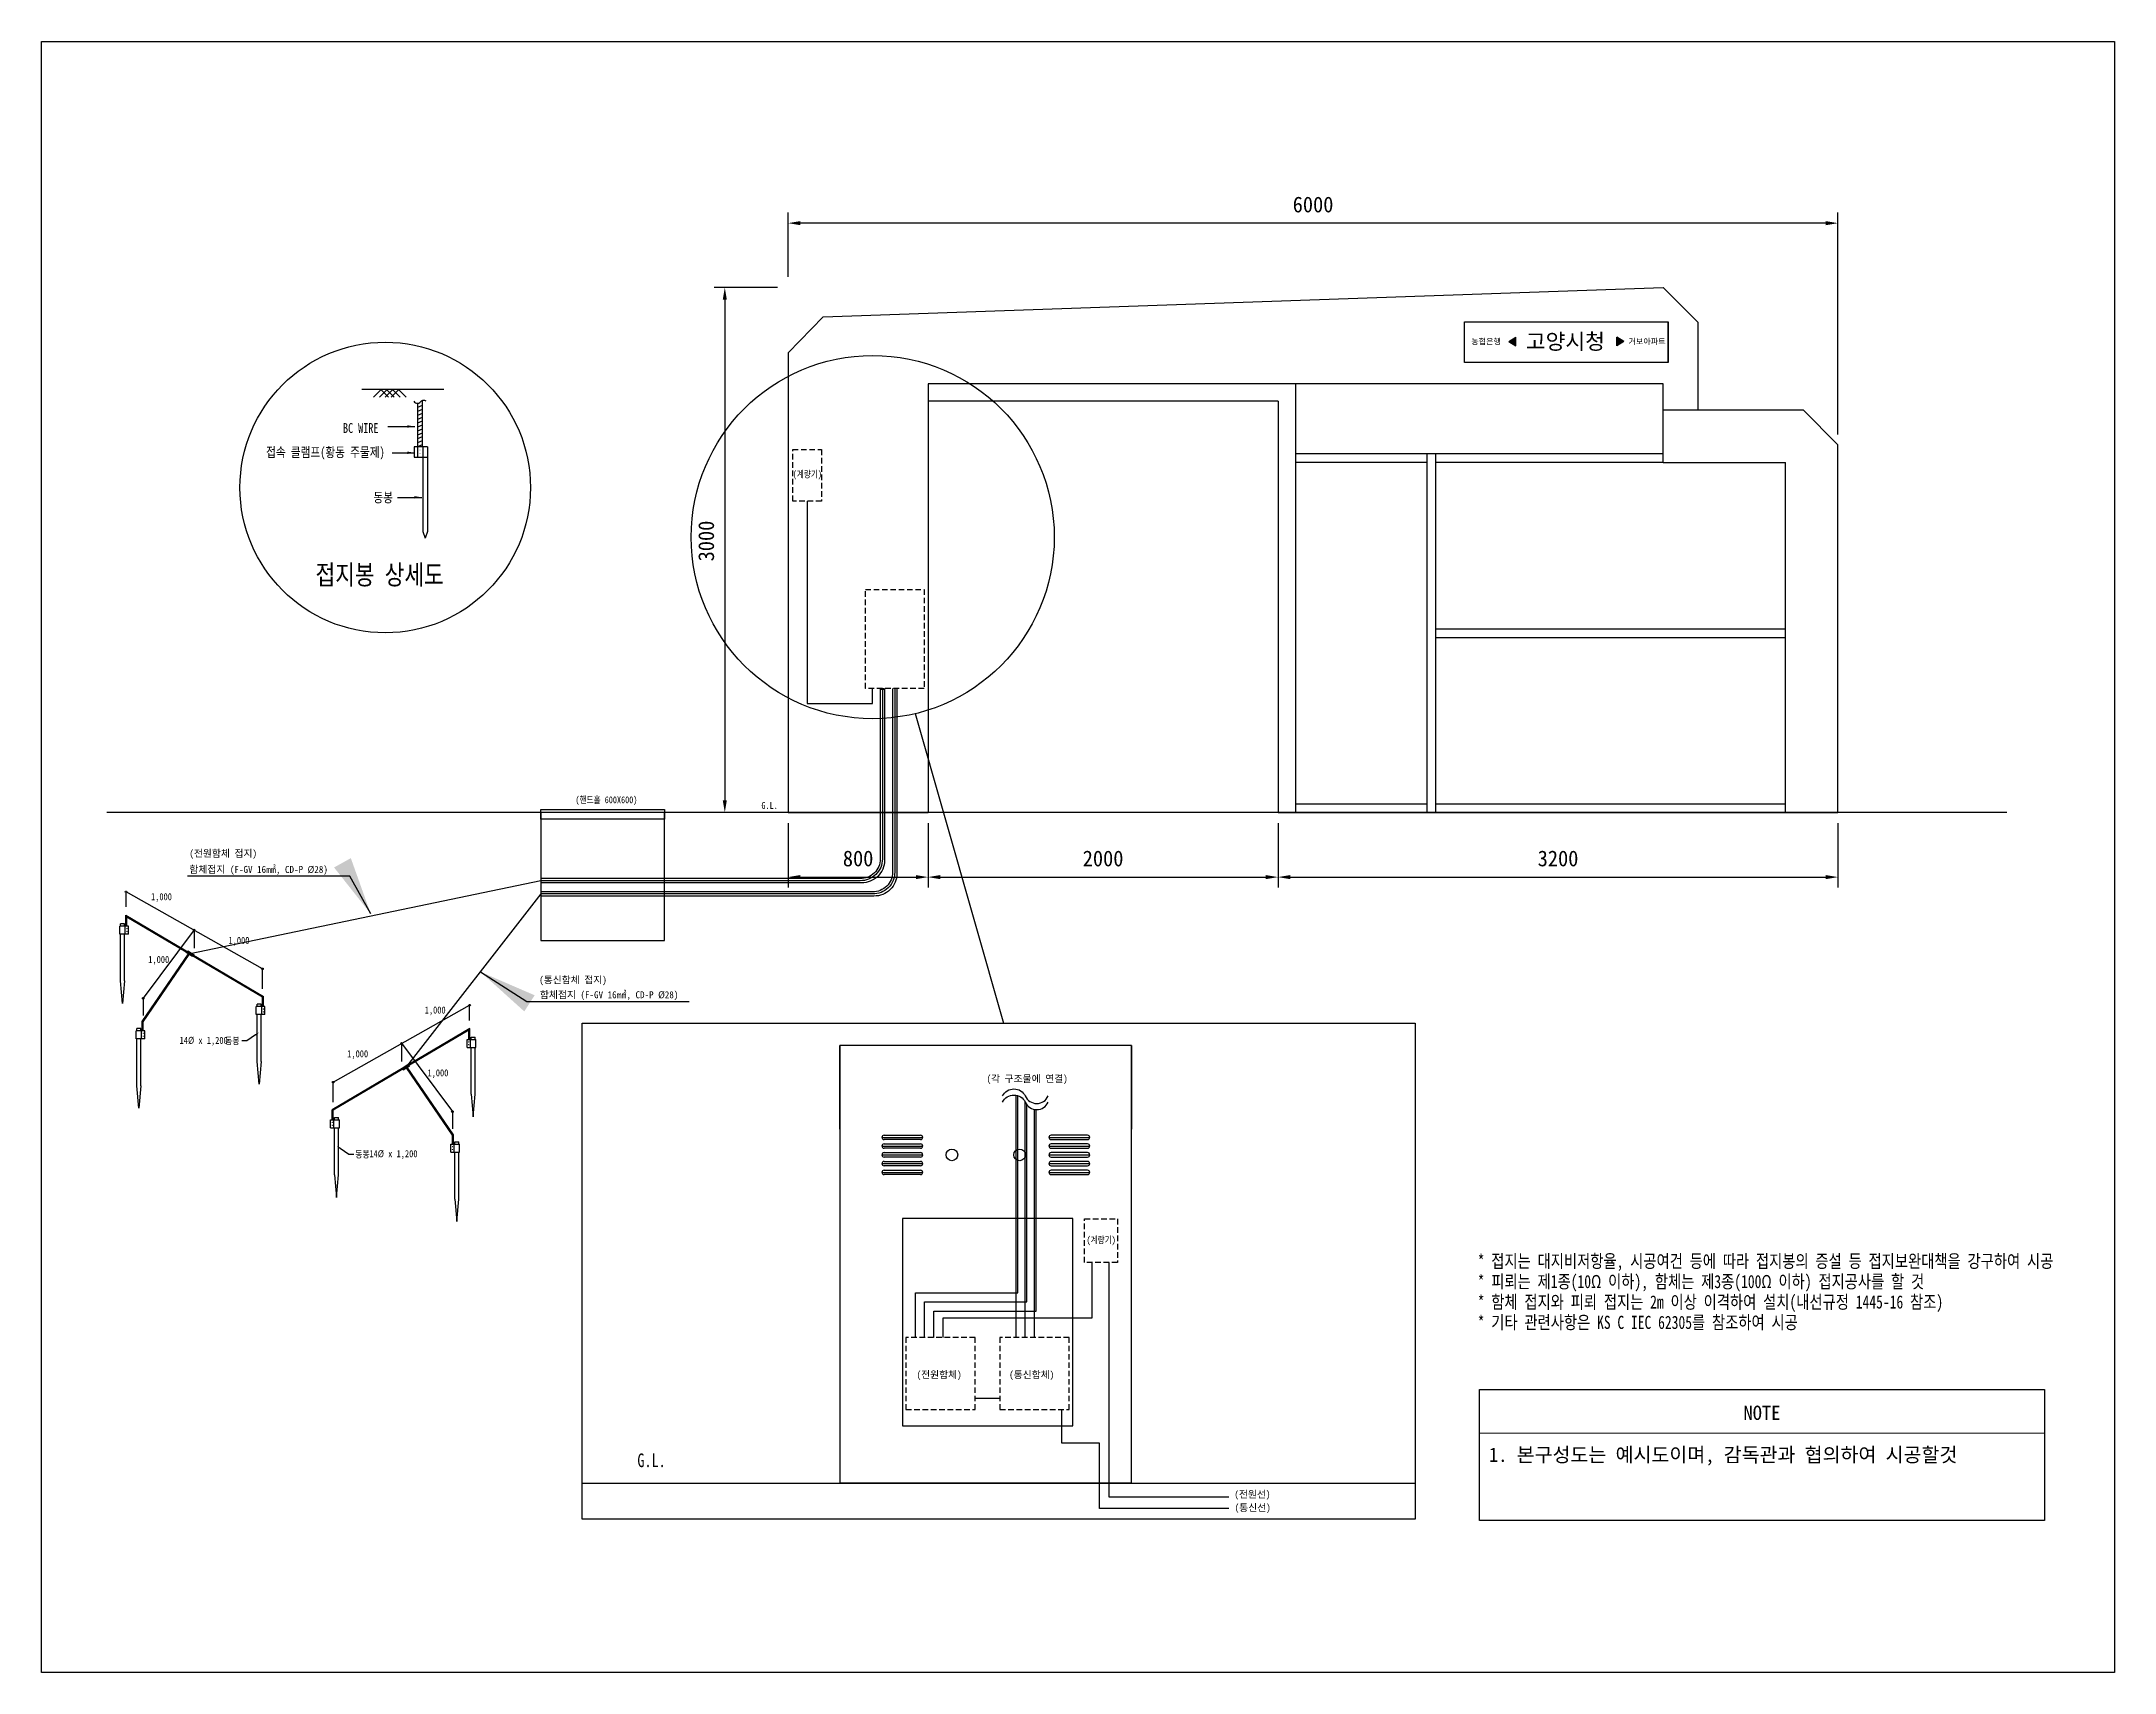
# Model space of a CAD drawing. Header units: millimetres. Extents: x -6 to 705, y -21 to 538.
import ezdxf

# ---------------------------------------------------------------- set-up
doc = ezdxf.new("R2010")
doc.units = ezdxf.units.MM
doc.linetypes.add('HIDDEN', pattern=[9.525, 6.35, -3.175])
for name, color, linetype in [('3DASHED', 7, 'Continuous'), ('elec', 2, 'Continuous'), ('INT', 1, 'Continuous'), ('L1', 1, 'Continuous'), ('NAME', 3, 'Continuous'), ('TEXT', 6, 'Continuous'), ('TXT', 3, 'Continuous')]:
    doc.layers.add(name, color=color, linetype=linetype)
doc.styles.get("Standard").update_dxf_attribs({"font": 'GulimChe.ttf'})
doc.styles.add('style1', font='Gulim.ttf')
doc.styles.add('굴림', font='GulimChe.ttf')
doc.dimstyles.get("Standard").update_dxf_attribs({"dimtxt": 25, "dimasz": 20, "dimexe": 0, "dimexo": 10, "dimgap": 0.09, "dimtad": 0, "dimdec": 0, "dimzin": 0, "dimdsep": 46, "dimtxsty": 'Standard', "dimcen": 0.09, "dimadec": 0, "dimazin": 0, "dimtfac": 1, "dimtdec": 0, "dimtofl": 0, "dimtmove": 0, "dimatfit": 3, "dimfxl": 0, "dimtolj": 1, "dimtzin": 0, "dimarcsym": 0})

msp = doc.modelspace()

# ---------------------------------------------------------------- hatches: boundary and pattern name
h = msp.add_hatch(color=5)
h.dxf.hatch_style = 1
h.set_gradient(color1=(0, 0, 255), color2=(255, 255, 0), tint=1, name='CYLINDER')
h.paths.add_polyline_path([(497.51, 434.76), (499.9, 433.27), (499.9, 436.25)])
h = msp.add_hatch(color=5)
h.dxf.hatch_style = 1
h.set_gradient(color1=(0, 0, 255), color2=(255, 255, 0), tint=1, name='CYLINDER')
h.paths.add_polyline_path([(534.61, 436.25), (534.61, 433.27), (537, 434.76)])

# ---------------------------------------------------------------- linework, layer by layer
at = {"color": 252}
for p, q in [((250.41, 456.91), (250.41, 478.94)), ((610.41, 402.91), (610.41, 478.94)), ((606.21, 475.34), (254.61, 475.34)), ((246.81, 453.31), (225.1, 453.31)), ((228.7, 449.11), (228.7, 277.51)), ((246.81, 273.31), (225.1, 273.31)), ((294.81, 273.31), (268.51, 273.31)), ((250.41, 269.71), (250.41, 247.57)), ((298.41, 269.71), (298.41, 247.57)), ((298.41, 269.71), (298.41, 247.57)), ((418.41, 269.71), (418.41, 247.57)), ((418.41, 269.71), (418.41, 247.57)), ((610.41, 269.71), (610.41, 247.57)), ((254.61, 251.17), (294.21, 251.17)), ((302.61, 251.17), (414.21, 251.17)), ((422.61, 251.17), (606.21, 251.17))]:
    msp.add_line(p, q, dxfattribs=at)
for p, q in [((262.4, 443.25), (550.41, 453.31)), ((562.41, 441.31), (550.41, 453.31)), ((250.41, 430.83), (262.4, 443.25)), ((552.21, 427.55), (552.21, 441.31)), ((562.41, 411.31), (562.41, 441.31)), ((497.51, 434.76), (499.9, 436.25)), ((497.51, 434.76), (499.9, 433.27)), ((499.9, 433.27), (499.9, 436.25)), ((534.61, 433.27), (534.61, 436.25)), ((537, 434.76), (534.61, 436.25)), ((537, 434.76), (534.61, 433.27)), ((250.41, 430.83), (250.41, 273.31)), ((550.41, 420.31), (298.41, 420.31)), ((298.41, 420.31), (298.41, 273.31)), ((418.41, 420.31), (298.41, 420.31)), ((424.41, 420.31), (424.41, 273.31)), ((550.41, 393.31), (550.41, 420.31)), ((418.41, 414.31), (298.41, 414.31)), ((418.41, 414.31), (418.41, 273.31)), ((550.41, 411.31), (598.41, 411.31)), ((598.41, 411.31), (610.41, 399.31)), ((610.41, 273.31), (610.41, 399.31)), ((550.41, 396.31), (424.41, 396.31)), ((469.41, 393.31), (424.41, 393.31)), ((469.41, 396.31), (469.41, 273.31)), ((472.41, 396.31), (472.41, 273.31)), ((550.41, 393.31), (472.41, 393.31)), ((550.41, 393.31), (592.41, 393.31)), ((592.41, 273.31), (592.41, 393.31)), ((472.41, 336.31), (592.41, 336.31)), ((472.41, 333.31), (592.41, 333.31)), ((294.01, 307.21), (324.24, 201.13)), ((668.29, 273.31), (16.8, 273.31)), ((250.41, 273.31), (298.41, 273.31)), ((418.41, 273.31), (610.41, 273.31)), ((424.41, 276.31), (469.41, 276.31)), ((472.41, 276.31), (592.41, 276.31)), ((22.85, 235.18), (21.49, 235.18)), ((21.49, 234.36), (21.49, 235.18)), ((22.85, 234.36), (22.85, 235.18)), ((23.35, 234.36), (23.35, 238.1)), ((23.35, 238.1), (70.49, 210.27)), ((23.52, 234.36), (23.52, 237.81)), ((23.52, 237.81), (70.32, 210.17)), ((23.68, 234.36), (23.68, 237.53)), ((23.68, 237.53), (70.16, 210.08)), ((24.22, 234.36), (21.22, 234.36)), ((21.22, 231.64), (21.22, 234.36)), ((24.22, 231.64), (21.22, 231.64)), ((21.49, 215.58), (21.49, 231.64)), ((22.85, 215.58), (22.85, 231.64)), ((23.13, 231.64), (23.13, 234.36)), ((24.22, 231.64), (24.22, 234.36)), ((28.94, 201.71), (44.79, 224.84)), ((29.1, 201.66), (44.93, 224.75)), ((29.26, 201.61), (45.06, 224.66)), ((22.17, 207.83), (21.49, 215.58)), ((22.85, 215.58), (22.17, 207.83)), ((71.03, 206.77), (68.03, 206.77)), ((68.03, 204.04), (68.03, 206.77)), ((69.67, 207.58), (68.31, 207.58)), ((68.31, 206.77), (68.31, 207.58)), ((69.67, 206.77), (69.67, 207.58)), ((69.94, 204.04), (69.94, 206.77)), ((70.16, 206.77), (70.16, 210.08)), ((70.32, 206.77), (70.32, 210.17)), ((70.49, 206.77), (70.49, 210.27)), ((71.03, 204.04), (71.03, 206.77)), ((28.44, 199.26), (27.08, 199.26)), ((27.08, 198.44), (27.08, 199.26)), ((28.44, 198.44), (28.44, 199.26)), ((28.94, 198.44), (28.94, 201.71)), ((29.1, 198.44), (29.1, 201.66)), ((29.26, 198.44), (29.26, 201.61)), ((71.03, 204.04), (68.03, 204.04)), ((68.31, 187.99), (68.31, 204.04)), ((69.67, 187.99), (69.67, 204.04)), ((141.22, 199.25), (94.08, 171.41)), ((141.22, 195.51), (141.22, 199.25)), ((29.8, 198.44), (26.81, 198.44)), ((26.81, 195.72), (26.81, 198.44)), ((29.8, 195.72), (26.81, 195.72)), ((27.08, 179.66), (27.08, 195.72)), ((28.44, 179.66), (28.44, 195.72)), ((28.71, 195.72), (28.71, 198.44)), ((29.8, 195.72), (29.8, 198.44)), ((141.05, 198.96), (94.25, 171.32)), ((140.89, 198.67), (94.41, 171.23)), ((140.35, 195.51), (143.35, 195.51)), ((140.35, 192.79), (140.35, 195.51)), ((140.35, 192.79), (143.35, 192.79)), ((140.89, 195.51), (140.89, 198.67)), ((141.05, 195.51), (141.05, 198.96)), ((141.44, 192.79), (141.44, 195.51)), ((141.72, 196.32), (143.08, 196.32)), ((141.72, 195.51), (141.72, 196.32)), ((141.72, 176.73), (141.72, 192.79)), ((143.08, 195.51), (143.08, 196.32)), ((143.08, 176.73), (143.08, 192.79)), ((143.35, 192.79), (143.35, 195.51)), ((268.19, 192.13), (268.19, 193.46)), ((268.19, 193.46), (268.19, 120.6)), ((268.19, 164.71), (268.19, 193.46)), ((368.19, 193.46), (268.19, 193.46)), ((368.19, 193.46), (368.19, 164.71)), ((368.19, 43.46), (368.19, 193.46)), ((68.99, 180.24), (68.31, 187.99)), ((69.67, 187.99), (68.99, 180.24)), ((135.31, 162.76), (119.51, 185.8)), ((135.47, 162.81), (119.64, 185.9)), ((135.63, 162.86), (119.78, 185.99)), ((27.76, 171.92), (27.08, 179.66)), ((28.44, 179.66), (27.76, 171.92)), ((94.08, 167.91), (94.08, 171.41)), ((94.25, 167.91), (94.25, 171.32)), ((94.41, 167.91), (94.41, 171.23)), ((141.72, 176.73), (142.4, 168.98)), ((142.4, 168.98), (143.08, 176.73)), ((93.54, 167.91), (96.54, 167.91)), ((93.54, 165.19), (93.54, 167.91)), ((93.54, 165.19), (96.54, 165.19)), ((94.63, 165.19), (94.63, 167.91)), ((94.9, 168.73), (96.27, 168.73)), ((94.9, 167.91), (94.9, 168.73)), ((94.9, 149.13), (94.9, 165.19)), ((96.27, 167.91), (96.27, 168.73)), ((96.27, 149.13), (96.27, 165.19)), ((96.54, 165.19), (96.54, 167.91)), ((134.77, 159.59), (137.77, 159.59)), ((134.77, 156.87), (134.77, 159.59)), ((134.77, 156.87), (137.77, 156.87)), ((135.31, 159.59), (135.31, 162.76)), ((135.47, 159.59), (135.47, 162.81)), ((135.63, 159.59), (135.63, 162.86)), ((135.86, 156.87), (135.86, 159.59)), ((136.13, 160.41), (137.49, 160.41)), ((136.13, 159.59), (136.13, 160.41)), ((136.13, 140.81), (136.13, 156.87)), ((137.49, 159.59), (137.49, 160.41)), ((137.49, 140.81), (137.49, 156.87)), ((137.77, 156.87), (137.77, 159.59)), ((282.57, 161.96), (296.57, 161.96)), ((282.57, 158.96), (296.57, 158.96)), ((283.32, 162.71), (295.82, 162.71)), ((295.82, 161.21), (283.32, 161.21)), ((283.32, 159.71), (295.82, 159.71)), ((295.82, 158.21), (283.32, 158.21)), ((283.32, 156.71), (295.82, 156.71)), ((339.81, 161.96), (353.81, 161.96)), ((339.81, 158.96), (353.81, 158.96)), ((353.06, 162.71), (340.56, 162.71)), ((340.56, 161.21), (353.06, 161.21)), ((353.06, 159.71), (340.56, 159.71)), ((340.56, 158.21), (353.06, 158.21)), ((353.06, 156.71), (340.56, 156.71)), ((282.57, 155.96), (296.57, 155.96)), ((282.57, 152.96), (296.57, 152.96)), ((282.57, 149.96), (296.57, 149.96)), ((295.82, 155.21), (283.32, 155.21)), ((283.32, 153.71), (295.82, 153.71)), ((295.82, 152.21), (283.32, 152.21)), ((283.32, 150.71), (295.82, 150.71)), ((339.81, 155.96), (353.81, 155.96)), ((339.81, 152.96), (353.81, 152.96)), ((339.81, 149.96), (353.81, 149.96)), ((340.56, 155.21), (353.06, 155.21)), ((353.06, 153.71), (340.56, 153.71)), ((340.56, 152.21), (353.06, 152.21)), ((353.06, 150.71), (340.56, 150.71)), ((94.9, 149.13), (95.58, 141.39)), ((95.58, 141.39), (96.27, 149.13)), ((295.82, 149.21), (283.32, 149.21)), ((340.56, 149.21), (353.06, 149.21)), ((136.13, 140.81), (136.81, 133.06)), ((136.81, 133.06), (137.49, 140.81)), ((268.19, 120.6), (268.19, 43.46)), ((179.79, 43.46), (465.45, 43.46)), ((368.19, 43.46), (268.19, 43.46))]:
    msp.add_line(p, q)
at = {"color": 1, "ltscale": 5}
for p, q in [((256.91, 380.05), (256.91, 310.64)), ((279.35, 310.64), (279.35, 315.85)), ((256.91, 310.64), (279.35, 310.64))]:
    msp.add_line(p, q, dxfattribs=at)
at = {"color": 1}
for p, q in [((165.56, 249.94), (45.33, 224.88)), ((23.39, 240.93), (23.39, 246.12)), ((70.16, 219.73), (23.39, 246.12)), ((46.69, 233.04), (29.26, 209.63)), ((46.69, 232.97), (46.69, 226.76)), ((70.16, 212.82), (70.16, 219.73)), ((29.26, 209.63), (29.26, 203.71)), ((94.41, 180.87), (141.18, 207.26)), ((141.18, 202.07), (141.18, 207.26)), ((64.82, 195.05), (63.07, 195.05)), ((67.77, 197.09), (64.82, 195.05)), ((117.88, 194.19), (135.31, 170.78)), ((117.88, 194.11), (117.88, 187.91)), ((94.41, 173.97), (94.41, 180.87)), ((135.31, 170.78), (135.31, 164.85)), ((96.8, 158.24), (99.76, 156.2)), ((99.76, 156.2), (101.5, 156.2)), ((354.58, 119.1), (354.58, 99.95)), ((360.46, 38.58), (360.46, 119.1)), ((354.58, 99.95), (303.47, 99.95)), ((303.47, 99.95), (303.47, 93.4)), ((314.55, 72.52), (322.99, 72.52)), ((401.55, 38.58), (360.46, 38.58))]:
    msp.add_line(p, q, dxfattribs=at)
at = {"color": 5}
for p, q in [((165.56, 245.4), (119.6, 186.24)), ((328.6, 93.4), (328.6, 176.39)), ((331.74, 93.4), (331.74, 174.04)), ((334.88, 93.4), (334.88, 171.53))]:
    msp.add_line(p, q, dxfattribs=at)
at = {"lineweight": 0}
for p, q in [((487.44, 75.56), (681.24, 75.56)), ((487.44, 60.6), (681.24, 60.6)), ((487.44, 60.6), (487.44, 30.67)), ((681.24, 60.6), (681.24, 30.67))]:
    msp.add_line(p, q, dxfattribs=at)
at = {"color": 7}
msp.add_lwpolyline([(705.24, -21.49), (-5.62, -21.49), (-5.62, 537.62), (705.24, 537.62)], close=True, dxfattribs=at)
for points in [[(482.3, 441.5), (552.21, 441.5), (552.21, 427.55), (482.3, 427.55)], [(165.56, 274.3), (208.05, 274.3), (208.05, 271.07), (165.56, 271.07)], [(208.05, 273.31), (165.56, 273.31), (165.56, 229.39), (208.05, 229.39)], [(179.79, 201.13), (465.45, 201.13), (465.45, 31.02), (179.79, 31.02)], [(289.67, 63.04), (348.02, 63.04), (348.02, 134.13), (289.67, 134.13)], [(487.44, 75.56), (681.24, 75.56), (681.24, 30.67), (487.44, 30.67)]]:
    msp.add_lwpolyline(points, close=True)
at = {"color": 1, "linetype": 'HIDDEN', "ltscale": 0.3}
for points in [[(251.99, 397.71), (261.83, 397.71), (261.83, 380.05), (251.99, 380.05)], [(276.9, 349.78), (297.06, 349.78), (297.06, 315.85), (276.9, 315.85)], [(352.08, 134.04), (363.35, 134.04), (363.35, 119.1), (352.08, 119.1)], [(290.77, 68.62), (314.55, 68.62), (314.55, 93.4), (290.77, 93.4)], [(322.99, 68.62), (346.77, 68.62), (346.77, 93.4), (322.99, 93.4)]]:
    msp.add_lwpolyline(points, close=True, dxfattribs=at)
at = {"ltscale": 5}
for points in [[(286.25, 315.85), (286.25, 252.86, -0.420217), (279.37, 246.13), (165.56, 246.13)], [(287.71, 315.85), (287.71, 252.38, -0.419823), (279.84, 244.67), (165.56, 244.67)], [(282, 315.85), (282, 257.4, -0.420217), (275.12, 250.67), (165.56, 250.67)], [(283.46, 315.85), (283.46, 256.92, -0.419823), (275.59, 249.21), (165.56, 249.21)]]:
    msp.add_lwpolyline(points, format="xyb", dxfattribs=at)
at = {"color": 5, "ltscale": 5}
msp.add_lwpolyline([(286.98, 315.85), (286.98, 252.86, -0.419916), (279.36, 245.4), (165.56, 245.4)], format="xyb", dxfattribs=at)
at = {"color": 1, "ltscale": 5}
msp.add_lwpolyline([(282.73, 315.85), (282.73, 257.4, -0.419916), (275.11, 249.94), (165.56, 249.94)], format="xyb", dxfattribs=at)
at = {"const_width": 0.218}
for points in [[(23.79, 233.54, -1), (23.57, 233.54, -1)], [(23.79, 232.55, -1), (23.57, 232.55, -1)], [(70.6, 205.95, -1), (70.38, 205.95, -1)], [(70.6, 204.96, -1), (70.38, 204.96, -1)], [(29.37, 197.62, -1), (29.16, 197.62, -1)], [(29.37, 196.63, -1), (29.16, 196.63, -1)], [(140.78, 194.69, 1), (141, 194.69, 1)], [(140.78, 193.7, 1), (141, 193.7, 1)], [(93.97, 167.09, 1), (94.19, 167.09, 1)], [(93.97, 166.1, 1), (94.19, 166.1, 1)], [(135.2, 158.77, 1), (135.41, 158.77, 1)], [(135.2, 157.78, 1), (135.41, 157.78, 1)]]:
    msp.add_lwpolyline(points, format="xyb", close=True, dxfattribs=at)
for points in [[(323.9, 176.15, -0.617501), (331.74, 176.15, 0.65926), (339.58, 176.15)], [(323.9, 174.04, -0.617501), (331.74, 174.04, 0.65926), (339.58, 174.04)]]:
    msp.add_lwpolyline(points, format="xyb")
at = {"color": 1}
for points in [[(294.04, 93.4), (294.04, 108.66), (329.18, 108.66), (329.18, 176.24)], [(297.18, 93.4), (297.18, 105.52), (332.32, 105.52), (332.32, 173.07)], [(300.32, 93.4), (300.32, 102.38), (335.46, 102.38), (335.46, 171.46)]]:
    msp.add_lwpolyline(points, dxfattribs=at)
at = {"color": 5}
msp.add_lwpolyline([(401.57, 34.77), (357.23, 34.77), (357.23, 57.08), (344.29, 57.08), (344.29, 68.62)], dxfattribs=at)
at = {"color": 1}
for centre, radius in [((112.26, 384.71), 49.81), ((23.39, 246.12), 0.272), ((46.69, 233.04), 0.272), ((70.16, 219.73), 0.272), ((29.26, 209.63), 0.272), ((141.18, 207.26), 0.272), ((117.88, 194.19), 0.272), ((94.41, 180.87), 0.272), ((135.31, 170.78), 0.272)]:
    msp.add_circle(centre, radius, dxfattribs=at)
for centre, radius in [((279.4, 367.72), 62.26), ((306.57, 155.96), 2), ((329.81, 155.96), 2)]:
    msp.add_circle(centre, radius)
for centre, start, end in [((283.32, 161.96), 90, 270), ((283.32, 158.96), 90, 270), ((283.32, 155.96), 90, 270), ((295.82, 161.96), 270, 90), ((295.82, 158.96), 270, 90), ((295.82, 155.96), 270, 90), ((340.56, 161.96), 90, 270), ((340.56, 158.96), 90, 270), ((340.56, 155.96), 90, 270), ((353.06, 161.96), 270, 90), ((353.06, 158.96), 270, 90), ((353.06, 155.96), 270, 90), ((283.32, 152.96), 90, 270), ((283.32, 149.96), 90, 270), ((295.82, 152.96), 270, 90), ((295.82, 149.96), 270, 90), ((340.56, 152.96), 90, 270), ((340.56, 149.96), 90, 270), ((353.06, 152.96), 270, 90), ((353.06, 149.96), 270, 90)]:
    msp.add_arc(centre, 0.75, start, end)
at = {"ltscale": 5}
msp.add_ellipse((282.73, 315.65), major_axis=(0.73, 0), ratio=0.275601, dxfattribs=at)
at = {"color": 252}
for points in [[(254.61, 476.04), (254.61, 474.64), (250.41, 475.34)], [(606.21, 476.04), (606.21, 474.64), (610.41, 475.34)], [(228, 449.11), (229.4, 449.11), (228.7, 453.31)], [(228, 277.51), (229.4, 277.51), (228.7, 273.31)], [(254.61, 251.87), (254.61, 250.47), (250.41, 251.17)], [(294.21, 251.87), (294.21, 250.47), (298.41, 251.17)], [(302.61, 251.87), (302.61, 250.47), (298.41, 251.17)], [(414.21, 251.87), (414.21, 250.47), (418.41, 251.17)], [(422.61, 251.87), (422.61, 250.47), (418.41, 251.17)], [(606.21, 251.87), (606.21, 250.47), (610.41, 251.17)]]:
    msp.add_solid(points, dxfattribs=at)
at = {"color": 1}
for points in [[(119.85, 405.21), (122.37, 405.63), (119.85, 406.05)], [(119.85, 396.2), (122.37, 396.62), (119.85, 397.04)], [(122.27, 380.93), (124.79, 381.35), (122.27, 381.77)], [(67.91, 196.89), (67.63, 197.29), (68.98, 197.93)], [(96.66, 158.04), (96.94, 158.44), (95.59, 159.08)]]:
    msp.add_solid(points, dxfattribs=at)
at = {"layer": '3DASHED'}
for p, q in [((104.19, 418.41), (132.35, 418.41)), ((110.97, 418.41), (108.22, 415.67)), ((112.98, 418.41), (110.24, 415.67)), ((110.6, 418.41), (113.35, 415.67)), ((115, 418.41), (112.25, 415.67)), ((112.62, 418.41), (115.37, 415.67)), ((117.01, 418.41), (114.27, 415.67)), ((114.63, 418.41), (117.38, 415.67)), ((116.65, 418.41), (119.4, 415.67))]:
    msp.add_line(p, q, dxfattribs=at)
at = {"layer": 'elec', "color": 2}
for p, q in [((46.17, 223.98), (43.95, 225.33)), ((46.27, 224.05), (43.96, 225.45)), ((46.37, 224.12), (44.08, 225.51)), ((46.47, 224.18), (44.19, 225.57)), ((46.58, 224.24), (44.31, 225.63)), ((46.7, 224.3), (44.42, 225.68)), ((46.82, 224.35), (44.53, 225.74)), ((117.75, 185.5), (120.04, 186.89)), ((117.87, 185.44), (120.15, 186.83)), ((117.99, 185.39), (120.26, 186.77)), ((118.1, 185.33), (120.38, 186.72)), ((118.2, 185.26), (120.49, 186.66)), ((118.3, 185.2), (120.61, 186.6)), ((118.4, 185.13), (120.62, 186.48))]:
    msp.add_line(p, q, dxfattribs=at)
at = {"layer": 'INT', "color": 7}
for p, q in [((123.36, 413.61), (123.36, 398.66)), ((124.98, 412.8), (123.36, 412.12)), ((124.98, 414.51), (124.98, 398.66)), ((124.98, 411.46), (123.36, 410.78)), ((124.98, 410.12), (123.36, 409.43)), ((124.98, 408.77), (123.36, 408.09)), ((124.98, 407.43), (123.36, 406.75)), ((124.98, 406.08), (123.36, 405.4)), ((126.72, 398.66), (122.19, 398.66)), ((122.19, 398.66), (122.19, 395.17)), ((124.98, 404.74), (123.36, 404.06)), ((124.98, 403.4), (123.36, 402.71)), ((124.98, 402.05), (123.36, 401.37)), ((124.98, 400.71), (123.36, 400.03)), ((124.98, 399.36), (123.36, 398.68)), ((123.36, 398.61), (123.36, 395.13)), ((125.1, 398.66), (125.1, 369.65)), ((126.72, 398.66), (126.72, 369.65)), ((122.19, 395.17), (126.72, 395.17)), ((125.1, 369.65), (125.91, 367.3)), ((126.72, 369.65), (125.91, 367.3))]:
    msp.add_line(p, q, dxfattribs=at)
at = {"layer": 'INT', "color": 7, "const_width": 0.134}
for points in [[(124.14, 397.56, 1), (124.27, 397.56, 1)], [(124.14, 396.28, 1), (124.27, 396.28, 1)]]:
    msp.add_lwpolyline(points, format="xyb", close=True, dxfattribs=at)
at = {"layer": 'INT', "color": 7}
for centre, radius, start, end in [((123.32, 415.12), 1.51, 211.41536, 330.08869), ((125.45, 412.86), 1.71, 62.33296, 118.53642)]:
    msp.add_arc(centre, radius, start, end, dxfattribs=at)
at = {"layer": 'L1'}
for p, q in [((113.13, 405.63), (122.37, 405.63)), ((114.64, 396.62), (122.37, 396.62)), ((116.52, 381.35), (124.79, 381.35))]:
    msp.add_line(p, q, dxfattribs=at)

# ---------------------------------------------------------------- texts
at = {"lineweight": 0, "style": '굴림', "width": 0.8}
for s, p in [('* 접지는 대지비저항율, 시공여건 등에 따라 접지봉의 증설 등 접지보완대책을 강구하여 시공', (486.86, 117.29)), ('* 피뢰는 제1종(10Ω 이하), 함체는 제3종(100Ω 이하) 접지공사를 할 것', (486.86, 110.29)), ('* 함체 접지와 피뢰 접지는 2m 이상 이격하여 설치(내선규정 1445-16 참조)', (486.86, 103.29)), ('* 기타 관련사항은 KS C IEC 62305를 참조하여 시공', (486.86, 96.29))]:
    msp.add_text(s, height=4.5, dxfattribs=at).set_placement(p)
at = {"char_height": 5.4, "attachment_point": 5}
for s, insert in [('6000', (430.41, 481.7)), ('800', (274.41, 257.53)), ('2000', (358.41, 257.53)), ('3200', (514.41, 257.53))]:
    msp.add_mtext(s, dxfattribs=dict(at, insert=insert))
at = {"attachment_point": 1, "style": 'style1'}
for s, width, insert, char_height in [('농협은행', 210.5541, (484.65, 435.76), 1.98), ('고양시청', 519.1174, (503.38, 437.49), 5.4), ('거보아파트', 219.5793, (538.56, 435.76), 1.98)]:
    msp.add_mtext_dynamic_manual_height_columns(s, width=width, gutter_width=500, heights=[0], dxfattribs=dict(at, insert=insert, char_height=char_height))
at = {"insert": (222.34, 366.38), "char_height": 5.4, "attachment_point": 5, "rotation": 90}
msp.add_mtext('3000', dxfattribs=at)
at = {"lineweight": 0, "char_height": 4.9, "style": '굴림'}
for s, width, insert, attachment_point in [('NOTE', 276.858, (584.34, 67.49), 5), ('1. 본구성도는 예시도이며, 감독관과 협의하여 시공할것', 204.1489, (490.73, 52.53), 4)]:
    msp.add_mtext_dynamic_manual_height_columns(s, width=width, gutter_width=20, heights=[20.54], dxfattribs=dict(at, insert=insert, attachment_point=attachment_point))
at = {"layer": 'NAME', "color": 7}
for s, p in [('(전원함체 접지)', (45.09, 258.1)), ('함체접지 (F-GV 16㎟, CD-P Ø28)', (45.09, 252.6)), ('(통신함체 접지)', (165.05, 214.74)), ('함체접지 (F-GV 16㎟, CD-P Ø28)', (165.29, 209.64)), ('(각 구조물에 연결)', (318.46, 180.87)), ('(전원함체)', (294.46, 79.41)), ('(통신함체)', (326.2, 79.41)), ('(전원선)', (403.43, 38.4)), ('(통신선)', (403.53, 33.84))]:
    msp.add_text(s, height=2.4, dxfattribs=at).set_placement(p)
at = {"layer": 'TEXT', "color": 7, "linetype": 'Continuous', "width": 0.8}
for s, height, p in [('(계량기)', 2.34, (251.99, 388.12)), ('(핸드홀 600X600)', 2.34, (177.48, 276.5)), ('G.L.', 2.34, (241.26, 274.57)), ('(계량기)', 2.34, (352.73, 125.61)), ('G.L.', 4.68, (198.73, 48.93))]:
    msp.add_text(s, height=height, dxfattribs=at).set_placement(p)
at = {"layer": 'TXT', "color": 7, "width": 0.8}
for s, height, p in [('BC WIRE', 3.36, (97.77, 403.43)), ('접속 클램프(황동 주물제)', 3.36, (71.39, 395.16)), ('동봉', 3.36, (108.19, 379.64)), ('접지봉 상세도', 6.72, (88.37, 351.45)), ('1,000', 2.4, (31.94, 243.26)), ('1,000', 2.4, (58.51, 228.27)), ('1,000', 2.4, (31, 221.74)), ('1,000', 2.4, (125.79, 204.41)), ('14Ø x 1,200', 2.4, (41.75, 194.01)), ('동봉', 2.4, (57.35, 193.83)), ('1,000', 2.4, (99.22, 189.42)), ('1,000', 2.4, (126.73, 182.88)), ('동봉', 2.4, (101.99, 154.98)), ('14Ø x 1,200', 2.4, (106.83, 155.16))]:
    msp.add_text(s, height=height, dxfattribs=at).set_placement(p)

# ---------------------------------------------------------------- leaders
at = {"color": 1}
for points in [[(107.29, 238.58), (100.14, 251.47), (44.46, 251.47)], [(144.89, 218.7), (160.76, 208.51), (216.43, 208.51)]]:
    msp.add_leader(points, dimstyle='Standard', override={"dimtad": 0}, dxfattribs=at)

doc.saveas('drawing.dxf')
